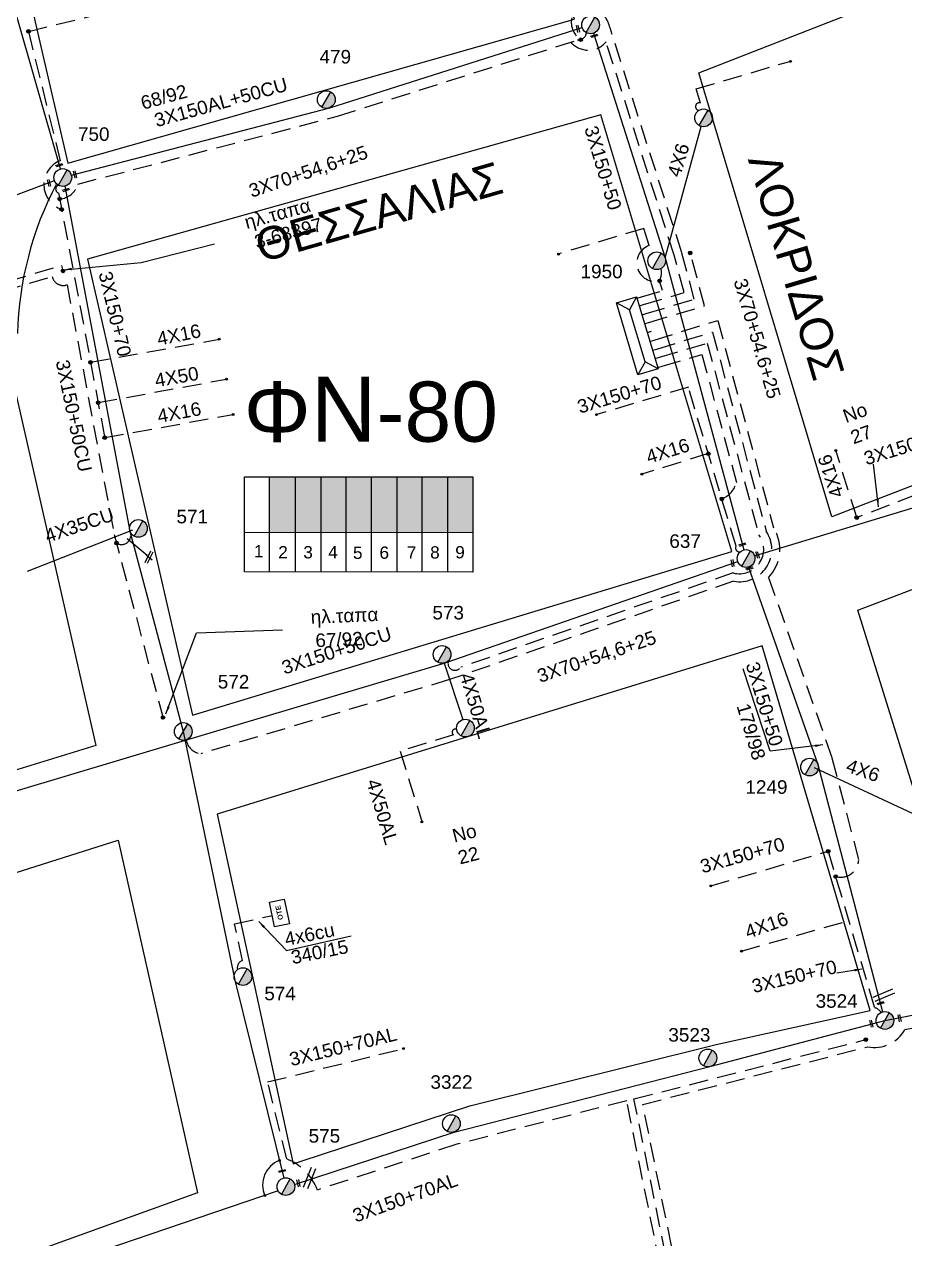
# Model space of a CAD drawing. Header units: millimetres. Extents: x 771 to 3391, y 686 to 1835.
# Drawn here: x 2506.6 to 2623.6, y 1501 to 1662.5 of the extents above; entities that cross this region are included whole.
import ezdxf

# ---------------------------------------------------------------- set-up
doc = ezdxf.new("R2010")
doc.units = ezdxf.units.MM
doc.linetypes.add('DASHED', pattern=[19.05, 12.7, -6.35])
for name, color, linetype in [('Pillar OTE', 7, 'Continuous'), ('Άγνωστα', 7, 'Continuous'), ('Γυμνά εναέρια ΧΤ (3Φ)   4x35CU', 7, 'Continuous'), ('Γυμνά εναέρια ΧΤ (3Φ)   4x50CU', 7, 'Continuous'), ('Γυμνά εναέρια ΧΤ και ΦΟΠ (3Φ)   4x50+16AL', 7, 'Continuous'), ('Εναέρια παροχή ΧΤ 4x16', 7, 'SYN_LINE'), ('Επιγραφές - Σχήματα', 7, 'Continuous'), ('Καλώδια ΧΤ   3x150+50CU', 7, 'DASHED'), ('Καλώδια ΧΤ   3x150+70AL', 7, 'DASHED'), ('Καλώδια ΧΤ   3x150AL+50CU', 7, 'DASHED'), ('Μηχανική τομή', 7, 'Continuous'), ('Στύλος ΦΜ', 7, 'Continuous'), ('Στύλος ΦΜ @ 1', 7, 'Continuous'), ('Συνδέσεις', 7, 'Continuous'), ('Συνεστραμμένα ΧΤ   3x70+54.6+25 AL', 7, 'SYN_LINE'), ('Τομή', 7, 'Continuous'), ('Υποσταθμός πόλεως', 7, 'Continuous'), ('Υπόβαθρο ΔΕΗ', 7, 'Continuous'), ('Υπόγεια καλώδια Παροχών ΧΤ   4x16AL', 7, 'DASHED'), ('Υπόγεια καλώδια Παροχών ΧΤ   4x50AL', 7, 'DASHED'), ('Υπόγεια καλώδια Παροχών ΧΤ   4x6', 7, 'DASHED')]:
    doc.layers.add(name, color=color, linetype=linetype)
doc.styles.add('arial', font='arial.ttf')
doc.styles.get("Standard").update_dxf_attribs({"font": 'arial.ttf'})
doc.linetypes.add('SYN_LINE', pattern='A,0.5,-0.0001,["/\\/\\/\\/",Standard,S=0.1,R=0,X=0,Y=-0.05],-0.25', length=0.7501)
doc.dimstyles.new('ISO-25', dxfattribs={"dimtxt": 2.5, "dimasz": 2.5, "dimexe": 1.25, "dimexo": 0.625, "dimtad": 1, "dimtxsty": 'Standard', "dimcen": 2.5, "dimadec": 0, "dimazin": 0, "dimtfac": 1, "dimtmove": 0, "dimatfit": 3, "dimfxl": 1, "dimarcsym": 0})

# ---------------------------------------------------------------- blocks, each defined once
blk = doc.blocks.new('ΥΠΑΡΧΩΝ ΤΣΙΜΕΝΤΕΝΙΟΣ ΣΤΥΛΟΣ')
at = {"layer": 'Στύλος ΦΜ'}
blk.add_hatch(color=7, dxfattribs=at).paths.add_polyline_path([(-1.29, -2.28, 0.574793), (2.62, 0, 0.268822), (1.3, 2.27)])
at = {"layer": 'Στύλος ΦΜ', "color": 7}
blk.add_line((-1.29, -2.28), (1.3, 2.27), dxfattribs=at)
blk.add_circle((0, 0), 2.62, dxfattribs=at)
at = {"layer": 'Στύλος ΦΜ', "flags": 4}
for tag, p in [('ΑΡΙΘΜΟΣ', (-4.68, 8.05)), ('ΤΥΠΟΣ', (-4.91, 3.03))]:
    blk.add_attdef(tag, p, '', height=4, dxfattribs=at)
blk = doc.blocks.new('ΥΠΟΣΤΑΘΜΟΣ ΠΟΛΕΩΣ 9 ΑΝΑΧΩΡΗΣΕΩΝ')
at = {"layer": 'Υποσταθμός πόλεως', "ltscale": 40}
for p, q in [((-9.63, -2.82), (-9.63, -4)), ((-7.12, -2.82), (-7.12, -4)), ((-4.84, -2.82), (-4.84, -4)), ((-2.36, -2.82), (-2.36, -4)), ((0.09, -2.82), (0.09, -4)), ((2.55, -2.82), (2.55, -4)), ((5.02, -2.82), (5.02, -4)), ((7.48, -2.82), (7.48, -4)), ((9.61, -2.82), (9.61, -4))]:
    blk.add_line(p, q, dxfattribs=at)
blk.add_lwpolyline([(-10.02, 2.82), (10.02, 2.82), (10.02, -2.82), (-10.02, -2.82)], close=True, dxfattribs=at)
for points in [[(-7.21, 0), (-10.02, 2.82)], [(-10.02, -2.82), (-7.21, 0)], [(-7.21, 0), (7.21, 0)], [(7.21, 0), (10.02, 2.82)], [(10.02, -2.82), (7.21, 0)]]:
    blk.add_lwpolyline(points, dxfattribs=at)
at = {"layer": 'Υποσταθμός πόλεως', "linetype": 'SYN_LINE', "ltscale": 40, "flags": 1}
for tag, p in [('ΜΕΤΑΣΧΗΜΑΤΙΣΜΟΣ', (10.79, 1.71)), ('ΙΣΧΥΣ', (10.77, -1.08)), ('ΑΡΙΘΜΟΣ', (10.89, -3.8))]:
    blk.add_attdef(tag, p, '', height=1.8, dxfattribs=at)
blk = doc.blocks.new('ΜΗΧΑΝΙΚΗ ΤΟΜΗ')
at = {"layer": 'Μηχανική τομή', "ltscale": 40}
for p, q in [((-1.89, 0.78), (1.89, 0.78)), ((1.89, 0), (-1.89, 0))]:
    blk.add_line(p, q, dxfattribs=at)
blk = doc.blocks.new('_ΣΥΝΔΕΣΗ')
at = {"layer": 'Συνδέσεις', "linetype": 'SYN_LINE', "ltscale": 40}
blk.add_hatch(color=256, dxfattribs=at).paths.add_polyline_path([(0.5, -0.01, 1), (-0.5, -0.01, 1)])
at = {"layer": 'Συνδέσεις'}
blk.add_circle((0, -0.01), 0.5, dxfattribs=at)
blk = doc.blocks.new('ΤΟΜΗ')
at = {"layer": 'Τομή', "ltscale": 40}
for p, q in [((-5.68, 0), (5.68, 0)), ((5.68, -2.33), (-5.68, -2.33))]:
    blk.add_line(p, q, dxfattribs=at)
blk = doc.blocks.new('τομή_')
at = {"layer": 'Επιγραφές - Σχήματα'}
for p, q in [((-1.29, -0.22), (0.13, 0.75)), ((-1.08, -0.46), (0.34, 0.51)), ((-0.66, 0.62), (-0.29, -0.37))]:
    blk.add_line(p, q, dxfattribs=at)
blk = doc.blocks.new('PILLAR ΟΤΕ')
at = {"layer": 'Pillar OTE', "ltscale": 40}
blk.add_lwpolyline([(-3.31, 2.02), (3.39, 2.02), (3.39, -1.99), (-3.31, -1.99)], close=True, dxfattribs=at)
at = {"layer": 'Pillar OTE', "insert": (-1.81, 0.71), "char_height": 1.3575, "width": 109.961, "attachment_point": 1}
blk.add_mtext('{\\fArial|b1|i0|c161|p34;OTE}', dxfattribs=at)

msp = doc.modelspace()

# ---------------------------------------------------------------- hatches: boundary and pattern name
at = {"layer": 'Καλώδια ΧΤ   3x150+50CU', "linetype": 'DASHED', "ltscale": 0.2}
h = msp.add_hatch(color=133, dxfattribs=at)
h.dxf.hatch_style = 1
h.paths.add_polyline_path([(2542.64131, 1602.31636), (2539.20143, 1602.31657), (2539.20097, 1594.95598), (2542.64085, 1594.95264)])
h = msp.add_hatch(color=62, dxfattribs=at)
h.dxf.hatch_style = 1
h.paths.add_polyline_path([(2546.08088, 1602.31614), (2542.64131, 1602.31636), (2542.64085, 1594.95264), (2546.08042, 1594.9493)])
h = msp.add_hatch(color=1, dxfattribs=at)
h.dxf.hatch_style = 1
h.paths.add_polyline_path([(2549.37843, 1602.31594), (2546.08088, 1602.31614), (2546.08042, 1594.9493), (2549.37797, 1594.9461)])
h = msp.add_hatch(color=173, dxfattribs=at)
h.dxf.hatch_style = 1
h.paths.add_polyline_path([(2552.76443, 1602.31572), (2549.37843, 1602.31594), (2549.37797, 1594.9461), (2552.76397, 1594.94281)])
h = msp.add_hatch(color=151, dxfattribs=at)
h.dxf.hatch_style = 1
h.paths.add_polyline_path([(2556.16108, 1602.31551), (2552.76443, 1602.31572), (2552.76397, 1594.94281), (2556.16061, 1594.93951)])
h = msp.add_hatch(color=30, dxfattribs=at)
h.dxf.hatch_style = 1
h.paths.add_polyline_path([(2559.49812, 1602.3153), (2556.16108, 1602.31551), (2556.16061, 1594.93951), (2559.49766, 1594.93627)])
h = msp.add_hatch(color=6, dxfattribs=at)
h.dxf.hatch_style = 1
h.paths.add_polyline_path([(2562.8865, 1602.31509), (2559.49812, 1602.3153), (2559.49766, 1594.93627), (2562.88604, 1594.93298)])
h = msp.add_hatch(color=2, dxfattribs=at)
h.dxf.hatch_style = 1
h.paths.add_polyline_path([(2566.2066, 1602.31488), (2562.8865, 1602.31509), (2562.88604, 1594.93298), (2566.20614, 1594.92976)])

# ---------------------------------------------------------------- linework, layer by layer
at = {"layer": 'Pillar OTE', "ltscale": 40}
for points in [[(2535.87273, 1589.67649), (2535.87352, 1602.31678), (2566.2066, 1602.31488), (2566.20581, 1589.64713), (2535.87273, 1589.67742)], [(2539.20064, 1589.6741), (2539.20143, 1602.31657)], [(2542.64052, 1589.67066), (2542.64131, 1602.31636)], [(2546.08008, 1589.66723), (2546.08088, 1602.31614)], [(2549.37764, 1589.66394), (2549.37843, 1602.31594)], [(2552.76364, 1589.66055), (2552.76443, 1602.31572)], [(2556.16028, 1589.65716), (2556.16108, 1602.31551)], [(2559.49733, 1589.65383), (2559.49812, 1602.3153)], [(2562.88571, 1589.65045), (2562.8865, 1602.31509)], [(2535.87306, 1594.95921), (2566.20614, 1594.92976)]]:
    msp.add_lwpolyline(points, dxfattribs=at)
at = {"layer": 'Άγνωστα', "color": 1, "linetype": 'DASHED', "ltscale": 0.2}
msp.add_lwpolyline([(2596.29217, 1651.0766, -1.130626056), (2596.48316, 1652.04836), (2595.91688, 1653.94199), (2608.3727, 1657.58683)], format="xyb", dxfattribs=at)
at = {"layer": 'Άγνωστα', "color": 1, "linetype": 'SYN_LINE', "ltscale": 15}
msp.add_lwpolyline([(2591.78918, 1631.46082), (2596.59787, 1648.93851)], dxfattribs=at)
at = {"layer": 'Άγνωστα'}
msp.add_lwpolyline([(2611.59544, 1563.64426), (2625.29158, 1557.25773)], dxfattribs=at)
at = {"layer": 'Γυμνά εναέρια ΧΤ (3Φ)   4x35CU', "color": 30}
msp.add_lwpolyline([(2507.01066, 1589.7536), (2521.02677, 1595.25136)], dxfattribs=at)
at = {"layer": 'Γυμνά εναέρια ΧΤ (3Φ)   4x50CU', "color": 6, "linetype": 'Continuous', "ltscale": 0.2}
msp.add_lwpolyline([(2562.43328, 1577.54349), (2564.87827, 1570.01308)], dxfattribs=at)
at = {"layer": 'Γυμνά εναέρια ΧΤ (3Φ)   4x50CU', "color": 173, "linetype": 'Continuous', "ltscale": 0.2}
msp.add_arc((2550.41223, 1620.36094), 44.72898, 152.0885037, 178.6777898, dxfattribs=at)
at = {"layer": 'Γυμνά εναέρια ΧΤ και ΦΟΠ (3Φ)   4x50+16AL', "color": 30, "linetype": 'Continuous', "ltscale": 0.2}
for points in [[(2511.98454, 1640.98946), (2520.6411, 1595.10009), (2527.7369, 1568.43732), (2534.5798, 1535.35555), (2541.08738, 1509.02878)], [(2540.34225, 1507.31022), (2497.86317, 1492.89241), (2456.10773, 1477.7831)]]:
    msp.add_lwpolyline(points, dxfattribs=at)
at = {"layer": 'Γυμνά εναέρια ΧΤ και ΦΟΠ (3Φ)   4x50+16AL', "color": 151, "linetype": 'Continuous', "ltscale": 0.2}
msp.add_lwpolyline([(2542.51056, 1508.17912), (2563.75422, 1515.15144), (2597.91577, 1523.90678), (2621.01566, 1529.98718), (2644.7297, 1534.58988), (2683.43993, 1543.72617), (2716.89799, 1551.90203)], dxfattribs=at)
at = {"layer": 'Καλώδια ΧΤ   3x150+50CU', "color": 133, "linetype": 'DASHED', "ltscale": 0.2}
msp.add_lwpolyline([(2589.29037, 1624.04365), (2595.6753, 1625.9479), (2594.0156, 1632.11525), (2584.46956, 1662.03075, 0.169638958), (2582.505, 1664.92627), (2573.07706, 1699.64576, 0.419485449), (2571.77688, 1699.57872)], format="xyb", dxfattribs=at)
at = {"layer": 'Καλώδια ΧΤ   3x150+50CU', "color": 62, "linetype": 'DASHED', "ltscale": 0.2}
for points in [[(2511.29875, 1639.29596, 0.325360479), (2513.71246, 1641.25852), (2548.21553, 1650.28904), (2580.14805, 1660.4381, 0.410838866), (2581.33513, 1661.39855)], [(2588.93845, 1625.22363), (2594.32946, 1626.83146), (2592.98876, 1631.81342), (2583.93445, 1660.18792, -0.464412395), (2579.2494, 1660.15249)]]:
    msp.add_lwpolyline(points, format="xyb", dxfattribs=at)
at = {"layer": 'Καλώδια ΧΤ   3x150+50CU', "color": 1, "linetype": 'DASHED', "ltscale": 0.2}
for points in [[(2588.63389, 1626.24482), (2591.45776, 1627.08701), (2591.06695, 1628.39099, -0.951152651), (2589.66142, 1633.0808), (2588.97403, 1635.37438), (2577.65648, 1631.98251)], [(2458.92013, 1613.07941), (2458.21561, 1615.38828), (2501.96043, 1628.25386), (2503.17053, 1628.60976), (2503.64748, 1626.98808), (2510.31305, 1628.94846, 0.453593431), (2512.28202, 1627.86804), (2518.55281, 1594.62592), (2525.0849, 1570.0813)]]:
    msp.add_lwpolyline(points, format="xyb", dxfattribs=at)
at = {"layer": 'Καλώδια ΧΤ   3x150+50CU', "color": 2, "linetype": 'DASHED', "ltscale": 0.2}
msp.add_lwpolyline([(2589.64293, 1622.86151), (2597.02173, 1625.06217), (2595.12484, 1632.11091)], dxfattribs=at)
at = {"layer": 'Καλώδια ΧΤ   3x150+50CU', "color": 30, "linetype": 'DASHED', "ltscale": 0.2}
msp.add_lwpolyline([(2454.10952, 1614.18065), (2457.18909, 1615.08637), (2457.18909, 1615.08637), (2457.18909, 1615.08637), (2456.88718, 1616.11289), (2501.65852, 1629.28039), (2503.89515, 1629.93819), (2504.3721, 1628.31651), (2511.52422, 1630.41999), (2511.73203, 1629.71343)], dxfattribs=at)
at = {"layer": 'Καλώδια ΧΤ   3x150+50CU', "color": 151, "linetype": 'DASHED', "ltscale": 0.2}
msp.add_lwpolyline([(2590.34395, 1620.51102), (2598.79181, 1623.12292), (2606.22012, 1595.52851, -0.345172287), (2605.5396, 1588.9259), (2613.97826, 1564.92201), (2617.52605, 1551.33619, -0.479246711), (2614.4709, 1549.13922)], format="xyb", dxfattribs=at)
at = {"layer": 'Καλώδια ΧΤ   3x150+50CU', "color": 30, "linetype": 'DASHED', "ltscale": 0.2}
msp.add_lwpolyline([(2590.69931, 1619.31949), (2598.09969, 1621.57769), (2605.23118, 1595.08587, -0.664637038), (2600.90356, 1588.41938), (2563.14453, 1575.33461), (2530.05423, 1565.48, -0.333211124), (2528.11413, 1567.32366)], format="xyb", dxfattribs=at)
at = {"layer": 'Καλώδια ΧΤ   3x150+50CU', "color": 6, "linetype": 'DASHED', "ltscale": 0.2}
for points in [[(2591.02474, 1618.22832), (2597.39128, 1620.09296), (2604.24837, 1594.6205, -0.713517788), (2600.83805, 1589.52911), (2564.61022, 1576.97494, -0.91829674), (2563.01103, 1577.89239)], [(2615.08637, 1439.7286), (2622.18471, 1442.51483), (2611.44004, 1470.29337), (2607.38537, 1477.92262, 0.475765592), (2601.39906, 1480.30333), (2594.86534, 1478.97772), (2586.68311, 1519.3068), (2564.09, 1513.51637), (2545.56822, 1507.43739, 0.209215752), (2541.47725, 1511.57691), (2538.94855, 1521.8069), (2557.07644, 1526.27196)]]:
    msp.add_lwpolyline(points, format="xyb", dxfattribs=at)
at = {"layer": 'Καλώδια ΧΤ   3x150+50CU', "color": 173, "linetype": 'DASHED', "ltscale": 0.2}
msp.add_lwpolyline([(2591.38286, 1617.02755), (2596.68287, 1618.60823), (2601.26663, 1601.58063, -0.250178179), (2599.33114, 1599.39484)], format="xyb", dxfattribs=at)
at = {"layer": 'Καλώδια ΧΤ   3x150+50CU', "color": 1, "linetype": 'DASHED', "ltscale": 0.2}
for centre, radius, start, end in [((2588.71598, 1629.4821), 2.59183, 335.1037354, 12.3085967), ((2519.51796, 1594.53675), 1.23064, 237.2350186, 16.3503957)]:
    msp.add_arc(centre, radius, start, end, dxfattribs=at)
at = {"layer": 'Καλώδια ΧΤ   3x150+70AL', "color": 62, "linetype": 'DASHED', "ltscale": 0.2}
for points in [[(2600.55283, 1691.70228), (2585.61413, 1686.94107), (2590.95886, 1668.87383), (2582.08717, 1665.62009, 0.736697965), (2580.55942, 1660.47605)], [(2507.14148, 1661.57847), (2511.35917, 1644.36162, 0.701032988), (2511.56103, 1637.90556)], [(2511.13397, 1641.1115, 0.732824688), (2511.15138, 1640.07715), (2517.29145, 1607.52798)]]:
    msp.add_lwpolyline(points, format="xyb", dxfattribs=at)
at = {"layer": 'Καλώδια ΧΤ   3x150+70AL', "color": 173, "linetype": 'DASHED', "ltscale": 0.2}
for points in [[(2601.80164, 1592.35129, -0.660786606), (2601.22089, 1593.08936), (2594.87926, 1614.24928), (2582.69206, 1610.59678)], [(2626.12925, 1599.83693, -0.58577571), (2625.11649, 1599.91889), (2617.27517, 1596.88916)]]:
    msp.add_lwpolyline(points, format="xyb", dxfattribs=at)
at = {"layer": 'Καλώδια ΧΤ   3x150+70AL', "color": 85, "linetype": 'DASHED', "ltscale": 0.2}
msp.add_lwpolyline([(2615.98258, 1437.44539), (2624.92608, 1440.95592), (2613.26232, 1471.12624), (2609.22966, 1478.71408, 0.448897201), (2600.72622, 1482.20756), (2596.42773, 1481.33546), (2588.82207, 1518.82268), (2618.72365, 1526.48622, 0.31998564), (2623.68184, 1528.78928), (2645.23597, 1532.97276), (2671.999, 1539.2893), (2667.57658, 1558.02698)], format="xyb", dxfattribs=at)
at = {"layer": 'Καλώδια ΧΤ   3x150+70AL', "color": 151, "linetype": 'DASHED', "ltscale": 0.2}
msp.add_lwpolyline([(2597.85465, 1547.89187), (2613.47562, 1552.50758), (2619.61865, 1531.71766, -0.171574038), (2620.51968, 1531.05776)], format="xyb", dxfattribs=at)
at = {"layer": 'Καλώδια ΧΤ   3x150+70AL', "color": 30, "linetype": 'DASHED', "ltscale": 0.2}
msp.add_lwpolyline([(2615.53617, 1438.58269), (2623.56334, 1441.73353), (2612.35118, 1470.7098), (2608.30944, 1478.31473, 0.46029083), (2601.05578, 1481.25405), (2595.64653, 1480.15659), (2587.65304, 1519.55539), (2618.47538, 1527.45491)], format="xyb", dxfattribs=at)
at = {"layer": 'Συνεστραμμένα ΧΤ   3x70+54.6+25 AL', "color": 173, "linetype": 'SYN_LINE', "ltscale": 20}
for points in [[(2511.39723, 1643.27006), (2502.3651, 1674.76524), (2495.48218, 1710.47488), (2442.36801, 1696.15302), (2405.92725, 1684.27451)], [(2603.6804, 1591.80182), (2627.65529, 1599.07385), (2644.79635, 1605.9433), (2667.02922, 1614.66435), (2694.70781, 1626.67154)]]:
    msp.add_lwpolyline(points, dxfattribs=at)
at = {"layer": 'Συνεστραμμένα ΧΤ   3x70+54.6+25 AL', "color": 62, "linetype": 'SYN_LINE', "ltscale": 20}
msp.add_lwpolyline([(2512.85539, 1642.43036), (2547.22093, 1651.42489), (2580.76015, 1662.08461)], dxfattribs=at)
at = {"layer": 'Συνεστραμμένα ΧΤ   3x70+54.6+25 AL', "color": 1, "linetype": 'SYN_LINE', "ltscale": 20}
for points in [[(2582.25936, 1661.32547), (2591.78918, 1631.46082), (2602.25106, 1592.58505)], [(2602.88485, 1590.31649), (2612.11764, 1564.0537), (2620.71581, 1531.12802)]]:
    msp.add_lwpolyline(points, dxfattribs=at)
at = {"layer": 'Συνεστραμμένα ΧΤ   3x70+54.6+25 AL', "color": 173, "linetype": 'SYN_LINE', "ltscale": 8}
msp.add_lwpolyline([(2500.88654, 1638.11857), (2510.61078, 1641.7263)], dxfattribs=at)
at = {"layer": 'Συνεστραμμένα ΧΤ   3x70+54.6+25 AL', "color": 6, "linetype": 'SYN_LINE', "ltscale": 20}
msp.add_lwpolyline([(2441.30045, 1541.35169), (2461.55719, 1546.71762), (2478.86566, 1552.57645), (2497.51118, 1558.14219), (2528.02692, 1567.29768), (2562.43328, 1577.54349), (2601.44427, 1591.06211)], dxfattribs=at)
at = {"layer": 'Υπόβαθρο ΔΕΗ'}
for points in [[(2512.38201, 1644.06018), (2579.76628, 1663.22335), (2560.50549, 1727.27225), (2497.16125, 1709.61017), (2512.38201, 1644.06018)], [(2596.29342, 1656.0682), (2664.8806, 1682.88087), (2683.0632, 1623.70465), (2613.95644, 1597.00323), (2596.29342, 1656.0682)], [(2528.95098, 1570.62706), (2600.64629, 1592.3648), (2583.22955, 1650.47871), (2515.00346, 1631.28658), (2528.95098, 1570.62706)], [(2522.11027, 1630.84752), (2531.88052, 1633.30484)], [(2425.69075, 1604.70722), (2502.26233, 1627.22734), (2516.11736, 1566.5518), (2441.15014, 1543.49601), (2425.69075, 1604.70722)], [(2617.40239, 1584.56606), (2686.93729, 1611.08386), (2704.7055, 1551.76788), (2632.98842, 1534.62847), (2617.40239, 1584.56606)], [(2522.91868, 1591.85665), (2520.26923, 1594.0584)], [(2529.48921, 1581.58089), (2540.93732, 1581.97173)], [(2543.41857, 1511.26466), (2565.82512, 1518.62279), (2598.58411, 1526.8026), (2619.04331, 1531.31906), (2604.71494, 1579.81074), (2532.22622, 1557.4442), (2542.35631, 1510.94092), (2543.41857, 1511.26466)], [(2605.74229, 1565.84132), (2602.15979, 1576.761)], [(2444.26421, 1530.24786), (2519.06546, 1553.97058), (2529.62762, 1507.06343), (2496.778, 1495.21582), (2456.86167, 1480.01556), (2444.26421, 1530.24786)], [(2541.44795, 1539.30885), (2550.05135, 1541.24696)]]:
    msp.add_lwpolyline(points, dxfattribs=at)
msp.add_arc((2541.80248, 1508.10469), 3.52295, 111.5914929, 203.3552004, dxfattribs=at)
at = {"layer": 'Υπόγεια καλώδια Παροχών ΧΤ   4x16AL', "color": 62, "linetype": 'DASHED', "ltscale": 0.2}
for points in [[(2515.39987, 1617.55545), (2532.49296, 1620.62164)], [(2517.29145, 1607.52798), (2534.34934, 1610.62101)]]:
    msp.add_lwpolyline(points, dxfattribs=at)
at = {"layer": 'Υπόγεια καλώδια Παροχών ΧΤ   4x16AL', "color": 173, "linetype": 'DASHED', "ltscale": 0.2}
for points in [[(2597.52691, 1605.41496), (2588.7107, 1602.67907)], [(2617.27517, 1596.88916), (2614.48169, 1605.82013)]]:
    msp.add_lwpolyline(points, dxfattribs=at)
at = {"layer": 'Υπόγεια καλώδια Παροχών ΧΤ   4x16AL', "color": 151, "linetype": 'DASHED', "ltscale": 0.2}
msp.add_lwpolyline([(2601.9408, 1539.21426), (2616.20211, 1543.28029)], dxfattribs=at)
at = {"layer": 'Υπόγεια καλώδια Παροχών ΧΤ   4x50AL', "color": 62, "ltscale": 0.2}
msp.add_lwpolyline([(2507.14148, 1661.57847), (2507.14148, 1661.57847), (2523.33977, 1665.54663)], dxfattribs=at)
at = {"layer": 'Υπόγεια καλώδια Παροχών ΧΤ   4x50AL', "color": 62, "linetype": 'DASHED', "ltscale": 0.2}
msp.add_lwpolyline([(2516.41153, 1612.19254), (2533.46952, 1615.3107)], dxfattribs=at)
at = {"layer": 'Υπόγεια καλώδια Παροχών ΧΤ   4x50AL', "color": 6, "linetype": 'DASHED', "ltscale": 0.2}
msp.add_lwpolyline([(2564.07756, 1568.7161, 0.911642564), (2563.64205, 1568.00831), (2556.55779, 1565.82245), (2559.48592, 1556.33256)], format="xyb", dxfattribs=at)
at = {"layer": 'Υπόγεια καλώδια Παροχών ΧΤ   4x6', "color": 30, "linetype": 'DASHED', "ltscale": 0.2}
msp.add_lwpolyline([(2534.94063, 1536.76194, -0.377030249), (2535.59836, 1537.97923), (2534.5356, 1542.85793), (2539.60254, 1543.9617)], format="xyb", dxfattribs=at)

# ---------------------------------------------------------------- block references
at = {"layer": 'Pillar OTE', "xscale": 0.5, "yscale": 0.5, "zscale": 0.5, "rotation": 102.1125347953997}
msp.add_blockref('PILLAR ΟΤΕ', (2540.52081, 1544.26776), dxfattribs=at)
at = {"layer": 'Επιγραφές - Σχήματα', "rotation": 29.93829265494572}
msp.add_blockref('τομή_', (2523.68073, 1591.74807), dxfattribs=at)
at = {"layer": 'Μηχανική τομή'}
for p, xscale, yscale, zscale, rotation in [((2580.2927, 1661.93604), 0.249999999999919, 0.249999999999919, 0.249999999999919, 103.0082125679668), ((2582.39832, 1660.88292), 0.25, 0.25, 0.25, 17.06334341643195), ((2511.26589, 1643.69315), 0.25, 0.25, 0.25, 17.06334341643195), ((2509.96998, 1641.42531), 0.249999999999919, 0.249999999999919, 0.249999999999919, 103.0082125679668), ((2513.43685, 1642.54618), 0.249999999999919, 0.249999999999919, 0.249999999999919, 103.0082125679668), ((2512.14955, 1640.38352), 0.25, 0.25, 0.25, 17.06334341643195), ((2602.08862, 1593.20265), 0.25, 0.25, 0.25, 17.06334341643195), ((2604.17897, 1591.95305), 0.249999999999919, 0.249999999999919, 0.249999999999919, 107.6998860951626), ((2600.65665, 1590.82617), 0.2500000000001928, 0.2500000000001928, 0.2500000000001928, 278.9517174176443), ((2603.0464, 1590.04089), 0.25, 0.25, 0.25, 17.06334341643195), ((2620.47233, 1532.1931), 0.25, 0.25, 0.25, 17.06334341643195), ((2619.30594, 1529.58292), 0.249999999999919, 0.249999999999919, 0.249999999999919, 101.9462952040658), ((2623.06664, 1530.33205), 0.249999999999919, 0.249999999999919, 0.249999999999919, 101.9462952040658), ((2540.89017, 1509.88429), 0.25, 0.25, 0.25, 13.8843339054745), ((2543.13054, 1508.36413), 0.249999999999919, 0.249999999999919, 0.249999999999919, 101.9462952040658)]:
    msp.add_blockref('ΜΗΧΑΝΙΚΗ ΤΟΜΗ', p, dxfattribs=dict(at, xscale=xscale, yscale=yscale, zscale=zscale, rotation=rotation))
at = {"layer": 'Στύλος ΦΜ @ 1', "ltscale": 40}
ref = msp.add_blockref('ΥΠΑΡΧΩΝ ΤΣΙΜΕΝΤΕΝΙΟΣ ΣΤΥΛΟΣ', (2581.88259, 1662.44135), dxfattribs=dict(at, xscale=0.4499999999998181, yscale=0.4499999999998181, zscale=0.4499999999998181))
ref.add_attrib('ΤΥΠΟΣ', '2640', (2567.67125, 1665.33559), dxfattribs={"layer": 'Στύλος ΦΜ', "height": 1.8, "flags": 4})
ref = msp.add_blockref('ΥΠΑΡΧΩΝ ΤΣΙΜΕΝΤΕΝΙΟΣ ΣΤΥΛΟΣ', (2546.75065, 1652.50469), dxfattribs=dict(at, xscale=0.4499999999998181, yscale=0.4499999999998181, zscale=0.4499999999998181))
ref.add_attrib('ΤΥΠΟΣ', '479', (2545.8445, 1657.30439), dxfattribs={"layer": 'Στύλος ΦΜ', "height": 1.8, "flags": 4})
at = {"layer": 'Στύλος ΦΜ @ 1', "ltscale": 40, "xscale": 0.4499999999998181, "yscale": 0.4499999999998181, "zscale": 0.4499999999998181}
for p in [(2596.91031, 1650.07408), (2565.24198, 1568.89288)]:
    msp.add_blockref('ΥΠΑΡΧΩΝ ΤΣΙΜΕΝΤΕΝΙΟΣ ΣΤΥΛΟΣ', p, dxfattribs=at)
at = {"layer": 'Στύλος ΦΜ @ 1', "ltscale": 40}
ref = msp.add_blockref('ΥΠΑΡΧΩΝ ΤΣΙΜΕΝΤΕΝΙΟΣ ΣΤΥΛΟΣ', (2511.715, 1642.13597), dxfattribs=dict(at, xscale=0.4499999999998181, yscale=0.4499999999998181, zscale=0.4499999999998181))
ref.add_attrib('ΤΥΠΟΣ', '750', (2513.72687, 1647.01213), dxfattribs={"layer": 'Στύλος ΦΜ', "height": 1.8, "flags": 4})
ref = msp.add_blockref('ΥΠΑΡΧΩΝ ΤΣΙΜΕΝΤΕΝΙΟΣ ΣΤΥΛΟΣ', (2590.67956, 1631.066), dxfattribs=dict(at, xscale=0.4499999999998181, yscale=0.4499999999998181, zscale=0.4499999999998181))
ref.add_attrib('ΤΥΠΟΣ', '1950', (2580.54808, 1628.73219), dxfattribs={"layer": 'Στύλος ΦΜ', "height": 1.8, "flags": 4})
ref = msp.add_blockref('ΥΠΑΡΧΩΝ ΤΣΙΜΕΝΤΕΝΙΟΣ ΣΤΥΛΟΣ', (2521.76696, 1595.44592), dxfattribs=dict(at, xscale=0.4499999999998181, yscale=0.4499999999998181, zscale=0.4499999999998181))
ref.add_attrib('ΤΥΠΟΣ', '571', (2526.82594, 1596.1297), dxfattribs={"layer": 'Στύλος ΦΜ', "height": 1.8, "flags": 4})
ref = msp.add_blockref('ΥΠΑΡΧΩΝ ΤΣΙΜΕΝΤΕΝΙΟΣ ΣΤΥΛΟΣ', (2602.55712, 1591.44775), dxfattribs=dict(at, xscale=0.4499999999998181, yscale=0.4499999999998181, zscale=0.4499999999998181))
ref.add_attrib('ΤΥΠΟΣ', '637', (2592.35264, 1592.86532), dxfattribs={"layer": 'Στύλος ΦΜ', "height": 1.8, "flags": 4})
ref = msp.add_blockref('ΥΠΑΡΧΩΝ ΤΣΙΜΕΝΤΕΝΙΟΣ ΣΤΥΛΟΣ', (2562.13885, 1578.68386), dxfattribs=dict(at, xscale=0.4499999999998181, yscale=0.4499999999998181, zscale=0.4499999999998181))
ref.add_attrib('ΤΥΠΟΣ', '573', (2560.85547, 1583.34222), dxfattribs={"layer": 'Στύλος ΦΜ', "height": 1.8, "flags": 4})
ref = msp.add_blockref('ΥΠΑΡΧΩΝ ΤΣΙΜΕΝΤΕΝΙΟΣ ΣΤΥΛΟΣ', (2527.73464, 1568.43861), dxfattribs=dict(at, xscale=0.4499999999998181, yscale=0.4499999999998181, zscale=0.4499999999998181))
ref.add_attrib('ΤΥΠΟΣ', '572', (2532.31931, 1574.15453), dxfattribs={"layer": 'Στύλος ΦΜ', "height": 1.8, "flags": 4})
ref = msp.add_blockref('ΥΠΑΡΧΩΝ ΤΣΙΜΕΝΤΕΝΙΟΣ ΣΤΥΛΟΣ', (2610.99589, 1563.6948), dxfattribs=dict(at, xscale=0.4499999999998181, yscale=0.4499999999998181, zscale=0.4499999999998181))
ref.add_attrib('ΤΥΠΟΣ', '1249', (2602.46674, 1560.14586), dxfattribs={"layer": 'Στύλος ΦΜ', "height": 1.8, "flags": 4})
ref = msp.add_blockref('ΥΠΑΡΧΩΝ ΤΣΙΜΕΝΤΕΝΙΟΣ ΣΤΥΛΟΣ', (2535.65854, 1535.82827), dxfattribs=dict(at, xscale=0.4499999999998181, yscale=0.4499999999998181, zscale=0.4499999999998181))
ref.add_attrib('ΤΥΠΟΣ', '574', (2538.50541, 1532.68344), dxfattribs={"layer": 'Στύλος ΦΜ', "height": 1.8, "flags": 4})
ref = msp.add_blockref('ΥΠΑΡΧΩΝ ΤΣΙΜΕΝΤΕΝΙΟΣ ΣΤΥΛΟΣ', (2621.01339, 1529.98847), dxfattribs=dict(at, xscale=0.4499999999998181, yscale=0.4499999999998181, zscale=0.4499999999998181))
ref.add_attrib('ΤΥΠΟΣ', '3524', (2611.80245, 1531.68111), dxfattribs={"layer": 'Στύλος ΦΜ', "height": 1.8, "flags": 4})
ref = msp.add_blockref('ΥΠΑΡΧΩΝ ΤΣΙΜΕΝΤΕΝΙΟΣ ΣΤΥΛΟΣ', (2597.47362, 1524.9984), dxfattribs=dict(at, xscale=0.4499999999998181, yscale=0.4499999999998181, zscale=0.4499999999998181))
ref.add_attrib('ΤΥΠΟΣ', '3523', (2592.22059, 1527.17778), dxfattribs={"layer": 'Στύλος ΦΜ', "height": 1.8, "flags": 4})
ref = msp.add_blockref('ΥΠΑΡΧΩΝ ΤΣΙΜΕΝΤΕΝΙΟΣ ΣΤΥΛΟΣ', (2563.37905, 1516.26786), dxfattribs=dict(at, xscale=0.4499999999998181, yscale=0.4499999999998181, zscale=0.4499999999998181))
ref.add_attrib('ΤΥΠΟΣ', '3322', (2560.59228, 1520.90175), dxfattribs={"layer": 'Στύλος ΦΜ', "height": 1.8, "flags": 4})
ref = msp.add_blockref('ΥΠΑΡΧΩΝ ΤΣΙΜΕΝΤΕΝΙΟΣ ΣΤΥΛΟΣ', (2541.37, 1507.88543), dxfattribs=dict(at, xscale=0.4499999999998181, yscale=0.4499999999998181, zscale=0.4499999999998181))
ref.add_attrib('ΤΥΠΟΣ', '575', (2544.3923, 1513.73924), dxfattribs={"layer": 'Στύλος ΦΜ', "height": 1.8, "flags": 4})
at = {"layer": 'Συνδέσεις'}
for p, xscale, yscale, zscale in [((2507.14148, 1661.57847), 0.4777242751394019, 0.4777242751394019, 0.4777242751394019), ((2580.55942, 1660.47605), 0.4777242751394019, 0.4777242751394019, 0.4777242751394019), ((2608.4522, 1657.59109), 0.25, 0.25, 0.25), ((2511.29875, 1639.29596), 0.4777242751394019, 0.4777242751394019, 0.4777242751394019), ((2511.56103, 1637.90556), 0.4777242751394019, 0.4777242751394019, 0.4777242751394019), ((2577.6026, 1631.95367), 0.25, 0.25, 0.25), ((2595.12484, 1632.11091), 0.4777242751394019, 0.4777242751394019, 0.4777242751394019), ((2511.73203, 1629.71343), 0.4777242751394019, 0.4777242751394019, 0.4777242751394019), ((2591.06695, 1628.39099), 0.4777242751394019, 0.4777242751394019, 0.4777242751394019), ((2532.49296, 1620.62164), 0.25, 0.25, 0.25), ((2515.39987, 1617.55545), 0.4777242751394019, 0.4777242751394019, 0.4777242751394019), ((2533.46952, 1615.3107), 0.25, 0.25, 0.25), ((2516.41153, 1612.19254), 0.4777242751394019, 0.4777242751394019, 0.4777242751394019), ((2534.34934, 1610.62101), 0.25, 0.25, 0.25), ((2582.67338, 1610.59118), 0.25, 0.25, 0.25), ((2517.29145, 1607.52798), 0.4777242751394019, 0.4777242751394019, 0.4777242751394019), ((2614.48303, 1605.81585), 0.25, 0.25, 0.25), ((2597.53147, 1605.39974), 0.4777242751394019, 0.4777242751394019, 0.4777242751394019), ((2588.7107, 1602.67907), 0.25, 0.25, 0.25), ((2599.3357, 1599.37962), 0.4777242751394019, 0.4777242751394019, 0.4777242751394019), ((2617.27517, 1596.88916), 0.4777242751394019, 0.4777242751394019, 0.4777242751394019), ((2518.85194, 1593.50191), 0.4777242751394019, 0.4777242751394019, 0.4777242751394019), ((2525.02689, 1570.29928), 0.4777242751394019, 0.4777242751394019, 0.4777242751394019), ((2559.46508, 1556.40011), 0.25, 0.25, 0.25), ((2613.47562, 1552.50758), 0.4777242751394019, 0.4777242751394019, 0.4777242751394019), ((2597.85465, 1547.89187), 0.25, 0.25, 0.25), ((2614.4709, 1549.13922), 0.4777242751394019, 0.4777242751394019, 0.4777242751394019), ((2601.93736, 1539.21324), 0.25, 0.25, 0.25), ((2618.47538, 1527.45491), 0.4777242751394019, 0.4777242751394019, 0.4777242751394019), ((2556.98986, 1526.25064), 0.25, 0.25, 0.25), ((2540.50609, 1511.38044), 0.25, 0.25, 0.25), ((2538.56819, 1506.70809), 0.25, 0.25, 0.25)]:
    msp.add_blockref('_ΣΥΝΔΕΣΗ', p, dxfattribs=dict(at, xscale=xscale, yscale=yscale, zscale=zscale))
at = {"layer": 'Τομή'}
for p, xscale, yscale, zscale, rotation in [((2620.76048, 1533.62709), 0.2499999999999535, 0.2499999999999535, 0.2499999999999535, 22.92285824507862), ((2544.7872, 1508.92633), 0.2499999999998873, 0.2499999999998873, 0.2499999999998873, 248.1909067709115)]:
    msp.add_blockref('ΤΟΜΗ', p, dxfattribs=dict(at, xscale=xscale, yscale=yscale, zscale=zscale, rotation=rotation))
at = {"layer": 'Υποσταθμός πόλεως', "xscale": 0.4999999999999998, "yscale": 0.4999999999999998, "zscale": 0.4999999999999998, "rotation": 106.6067551674187}
msp.add_blockref('ΥΠΟΣΤΑΘΜΟΣ ΠΟΛΕΩΣ 9 ΑΝΑΧΩΡΗΣΕΩΝ', (2588.08971, 1621.06811), dxfattribs=at)

# ---------------------------------------------------------------- texts
at = {"ltscale": 40, "char_height": 4, "width": 67.4273804, "attachment_point": 1, "style": 'arial'}
for s, insert, rotation in [('{\\H1.083x;ΘEΣΣAΛIAΣ}', (2536.89151, 1634.95335), 16.0911347), ('{\\H1.083x;ΛOKPIΔOΣ}', (2606.92013, 1645.80353), 286.4898344)]:
    msp.add_mtext(s, dxfattribs=dict(at, insert=insert, rotation=rotation))
at = {"ltscale": 30, "char_height": 1.63441, "width": 11.2572904, "attachment_point": 1}
for s, insert in [('1', (2537.11889, 1593.23781)), ('2', (2540.35736, 1593.10435)), ('3', (2543.68794, 1593.10435)), ('4', (2546.99145, 1593.10435)), ('5', (2550.29496, 1593.02318)), ('6', (2553.81509, 1593.05024)), ('7', (2557.44354, 1593.05024)), ('8', (2560.5575, 1593.0773)), ('9', (2563.88808, 1593.10435))]:
    msp.add_mtext(s, dxfattribs=dict(at, insert=insert))
at = {"layer": 'Άγνωστα', "color": 7, "char_height": 1.8, "attachment_point": 1}
for s, insert, rotation in [('3X150+50', (2582.76047, 1649.19666), 286.6108582), ('3X70+54,6+25', (2536.24301, 1641.13863), 18.8177806), ('3X150+70', (2518.20678, 1629.81171), 283.2559344), ('3X70+54.6+25', (2602.60623, 1628.89089), 286.2222233), ('3X150+50CU', (2512.52218, 1618.04251), 281.7557019), ('4X50', (2523.80167, 1616.00407), 9.9486989), ('3X150+70', (2579.93321, 1612.4276), 17.0090914), ('3X150+70', (2618.02901, 1605.56017), 17.0090914), ('3X150+50CU', (2540.62435, 1577.71652), 17.9765474), ('3X70+54,6+25', (2574.58204, 1576.59109), 18.8177806), ('3X150+50', (2604.21114, 1577.88086), 286.6108582), ('179/98', (2602.99893, 1572.35962), 286.6108582), ('3X150+70', (2596.26538, 1551.28623), 15.6858803), ('3X150+70', (2603.14605, 1535.37271), 13.5818904)]:
    msp.add_mtext_dynamic_manual_height_columns(s, width=1.8, gutter_width=12.5, heights=[0.04535], dxfattribs=dict(at, insert=insert, rotation=rotation))
at = {"layer": 'Άγνωστα', "color": 7}
note = msp.add_mtext_dynamic_manual_height_columns('ηλ.ταπα\\P', width=1.8, gutter_width=12.5, heights=[0.04535, 0], dxfattribs=dict(at, insert=(2521.89419, 1633.22496), char_height=1.8, attachment_point=1, rotation=15.3497355))
for column, words in zip(note.columns.linked_columns, ['\\P']):
    column.text = words
note = msp.add_mtext_dynamic_manual_height_columns('3-68397\\P', width=1.8, gutter_width=12.5, heights=[0.04535, 0], dxfattribs=dict(at, insert=(2523.22062, 1630.60597), char_height=1.8, attachment_point=1, rotation=15.3497355))
for column, words in zip(note.columns.linked_columns, ['\\P']):
    column.text = words
note = msp.add_mtext_dynamic_manual_height_columns('No ', width=1.8, gutter_width=1.53691, heights=[0.04535, 0], dxfattribs=dict(at, insert=(2612.0804, 1610.02509), char_height=1.8, attachment_point=1, rotation=19.7650635))
for column, words in zip(note.columns.linked_columns, ['27']):
    column.text = words
note = msp.add_mtext_dynamic_manual_height_columns('ηλ.ταπα\\P', width=1.8, gutter_width=12.5, heights=[0.04535, 0], dxfattribs=dict(at, insert=(2530.34603, 1583.95218), char_height=1.8, attachment_point=1, rotation=2.4309439))
for column, words in zip(note.columns.linked_columns, ['\\P']):
    column.text = words
note = msp.add_mtext_dynamic_manual_height_columns('67/92\\P', width=1.8, gutter_width=12.5, heights=[0.04535, 0], dxfattribs=dict(at, insert=(2530.96882, 1580.84003), char_height=1.8, attachment_point=1, rotation=2.4309439))
note = msp.add_mtext_dynamic_manual_height_columns('No ', width=1.8, gutter_width=1.6744, heights=[0.04535, 0], dxfattribs=dict(at, insert=(2559.95429, 1554.51065), char_height=1.8, attachment_point=1, rotation=14.5258733))
for column, words in zip(note.columns.linked_columns, ['22']):
    column.text = words
at = {"layer": 'Γυμνά εναέρια ΧΤ (3Φ)   4x35CU', "color": 7, "insert": (2509.12151, 1595.23605), "char_height": 1.8, "attachment_point": 1, "rotation": 18.6403308}
msp.add_mtext_dynamic_manual_height_columns('4X35CU', width=1.8, gutter_width=12.5, heights=[0.04535], dxfattribs=at)
at = {"layer": 'Εναέρια παροχή ΧΤ 4x16', "color": 7, "char_height": 1.8, "attachment_point": 1}
for s, insert, rotation in [('4X6', (2592.04734, 1642.58267), 73.2582776), ('4X16', (2524.09131, 1621.53246), 11.3298622), ('4X16', (2524.13735, 1611.23777), 10.6400203), ('4X16', (2589.06912, 1605.76123), 17.271435), ('4X16', (2613.86651, 1599.32662), 108.1546032), ('4X16', (2602.19509, 1542.53735), 19.5247265)]:
    msp.add_mtext_dynamic_manual_height_columns(s, width=1.8, gutter_width=12.5, heights=[0.04535], dxfattribs=dict(at, insert=insert, rotation=rotation))
at = {"layer": 'Καλώδια ΧΤ   3x150+70AL', "color": 7, "char_height": 1.8, "attachment_point": 1}
for insert, rotation in [((2541.66643, 1525.64753), 13.7853131), ((2550.04578, 1504.78301), 19.8539596)]:
    msp.add_mtext_dynamic_manual_height_columns('3X150+70AL', width=1.8, gutter_width=12.5, heights=[0.04535], dxfattribs=dict(at, insert=insert, rotation=rotation))
at = {"layer": 'Καλώδια ΧΤ   3x150AL+50CU', "color": 7, "char_height": 1.8, "attachment_point": 1, "rotation": 15.5938303}
for s, insert in [('68/92', (2521.88758, 1652.87065)), ('3X150AL+50CU', (2523.70445, 1650.55482))]:
    msp.add_mtext_dynamic_manual_height_columns(s, width=1.8, gutter_width=12.5, heights=[0.04535], dxfattribs=dict(at, insert=insert))
at = {"layer": 'Υπόβαθρο ΔΕΗ', "insert": (2535.76045, 1615.65267), "char_height": 8, "attachment_point": 1}
msp.add_mtext_dynamic_manual_height_columns('Φ{\\H1.0833x;N}-80', width=84.657329, gutter_width=12.5, heights=[0], dxfattribs=at)
at = {"layer": 'Υπόγεια καλώδια Παροχών ΧΤ   4x50AL', "color": 7, "char_height": 1.8, "attachment_point": 1, "rotation": 286.6108582}
for insert in [(2566.19673, 1576.41164), (2553.782, 1562.2987)]:
    msp.add_mtext_dynamic_manual_height_columns('4X50AL', width=1.8, gutter_width=12.5, heights=[0.04535], dxfattribs=dict(at, insert=insert))
at = {"layer": 'Υπόγεια καλώδια Παροχών ΧΤ   4x50AL', "color": 7, "ltscale": 0.2, "char_height": 1.8, "attachment_point": 1, "rotation": 11.5430099}
for s, insert in [('4x6cu', (2541.0502, 1541.65598)), ('340/15', (2541.90795, 1539.22733))]:
    msp.add_mtext_dynamic_manual_height_columns(s, width=1.8, gutter_width=12.5, heights=[0.11759], dxfattribs=dict(at, insert=insert))
at = {"layer": 'Υπόγεια καλώδια Παροχών ΧΤ   4x6', "color": 7, "insert": (2616.29277, 1564.84537), "char_height": 1.8, "attachment_point": 1, "rotation": 340.7780552}
msp.add_mtext_dynamic_manual_height_columns('4X6', width=1.8, gutter_width=12.5, heights=[0.04535], dxfattribs=at)

# ---------------------------------------------------------------- leaders
at = {"layer": 'Επιγραφές - Σχήματα', "ltscale": 40}
for points in [[(2511.90529, 1629.87071), (2522.11027, 1630.84752)], [(2620.15289, 1598.33454), (2619.51462, 1603.98473)], [(2525.41814, 1570.78213), (2529.48921, 1581.58089)], [(2612.74075, 1566.64593), (2605.74229, 1565.84132)], [(2537.77326, 1543.14135), (2541.44795, 1539.30885)], [(2617.96403, 1536.82698), (2614.6404, 1536.2868)]]:
    msp.add_leader(points, dimstyle='ISO-25', override={"dimasz": 1, "dimtad": 0}, dxfattribs=at)

doc.saveas('drawing.dxf')
